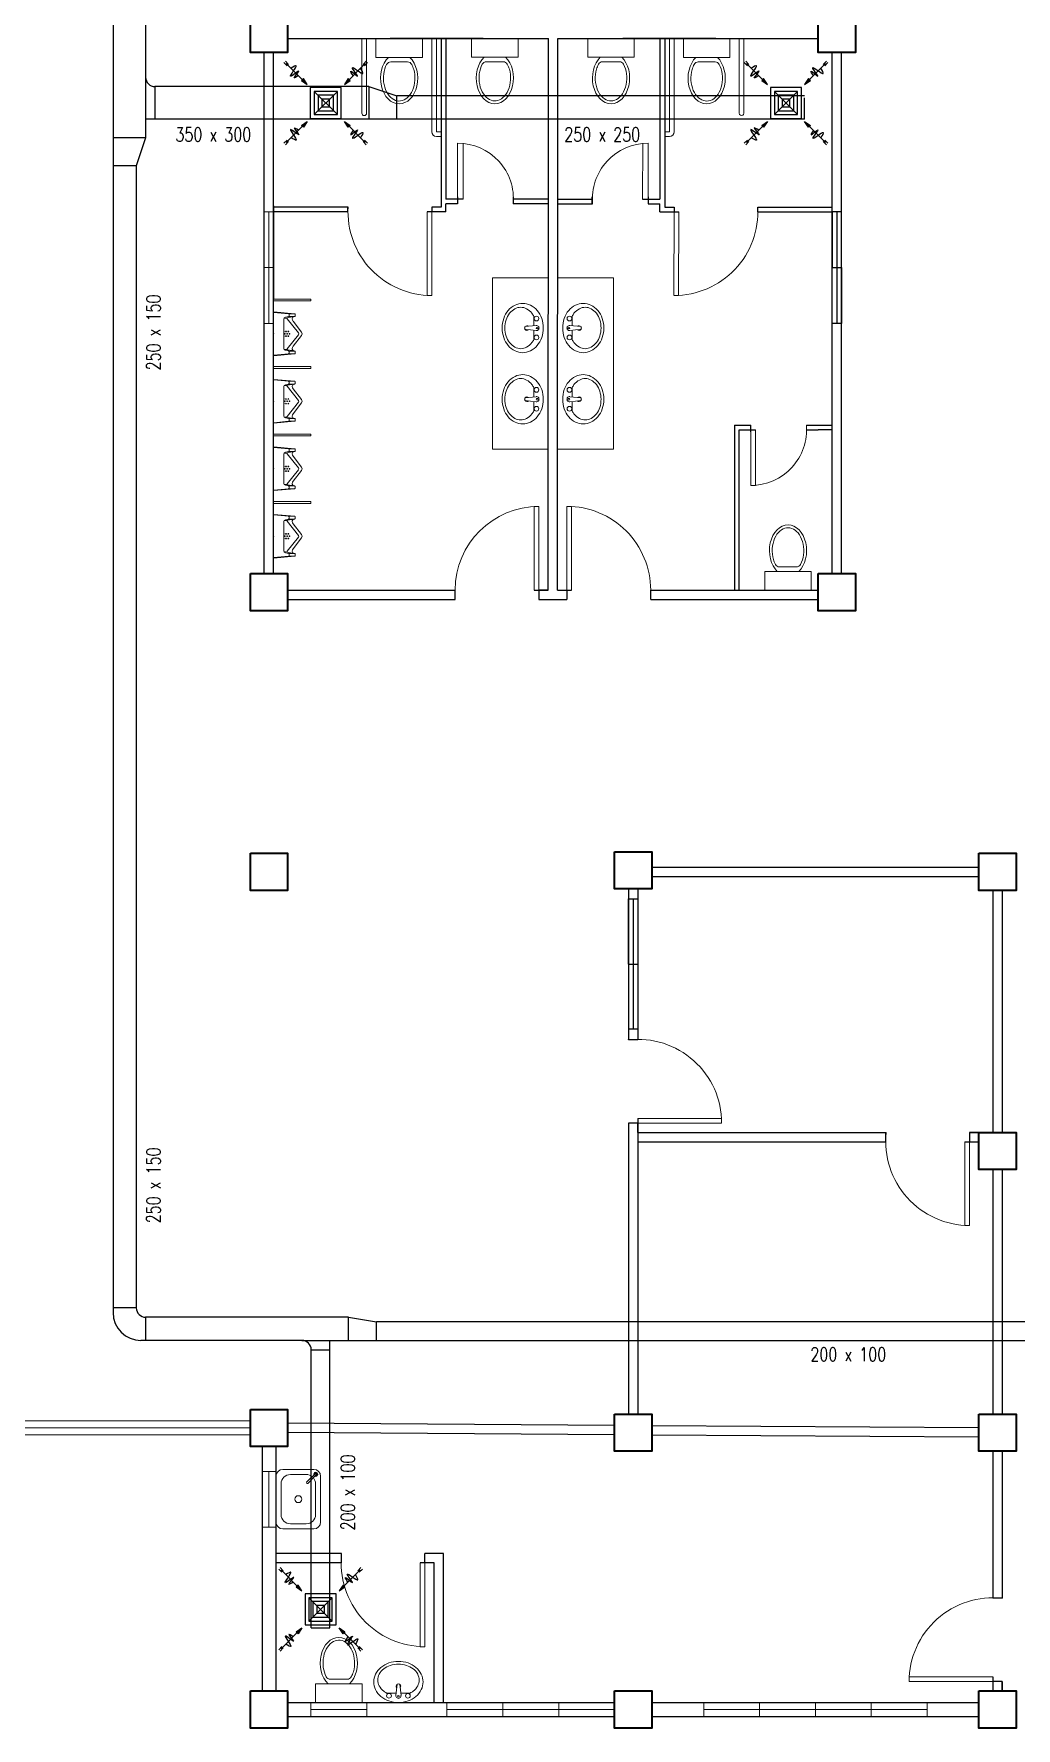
# Model space of a CAD drawing. Header units: millimetres. Extents: x 3 to 434, y 1 to 233.
# Drawn here: x 42.74 to 53.29, y 191.67 to 209.87 of the extents above; entities that cross this region are included whole.
import ezdxf

# ---------------------------------------------------------------- set-up
doc = ezdxf.new("R2010")
doc.units = ezdxf.units.MM
doc.header["$MEASUREMENT"] = 0
for name, color, linetype in [('AIR', 7, 'Continuous'), ('AIR-00', 8, 'Continuous'), ('AIR-03', 30, 'Continuous'), ('ducting label', 7, 'Continuous'), ('exhaust', 1, 'Continuous')]:
    doc.layers.add(name, color=color, linetype=linetype)
doc.styles.add('Arch-Dim', font='simplex.shx', dxfattribs={"width": 0.75})

# ---------------------------------------------------------------- blocks, each defined once
blk = doc.blocks.new('GRILL-C-IN')
at = {"layer": 'AIR-00', "ltscale": 3}
for p, q in [((-0.623, 0.601), (-0.674, 0.651)), ((-0.601, 0.623), (-0.651, 0.674)), ((-0.637, 0.637), (-0.3, 0.3)), ((0.637, 0.637), (0.3, 0.3)), ((0.601, 0.623), (0.651, 0.674)), ((0.623, 0.601), (0.674, 0.651)), ((-0.637, -0.637), (-0.3, -0.3)), ((0.637, -0.637), (0.3, -0.3)), ((-0.623, -0.601), (-0.674, -0.651)), ((-0.601, -0.623), (-0.651, -0.674)), ((0.601, -0.623), (0.651, -0.674)), ((0.623, -0.601), (0.674, -0.651))]:
    blk.add_line(p, q, dxfattribs=at)
at = {"layer": 'AIR-00', "color": 50}
for p, q in [((-0.188, 0.187), (0.187, -0.188)), ((0.187, 0.187), (-0.188, -0.188))]:
    blk.add_line(p, q, dxfattribs=at)
at = {"layer": 'AIR-00', "ltscale": 3}
for points in [[(-0.362, 0.393), (-0.393, 0.362), (-0.3, 0.3)], [(0.393, 0.362), (0.362, 0.393), (0.3, 0.3)], [(-0.362, -0.393), (-0.393, -0.362), (-0.3, -0.3)], [(0.393, -0.362), (0.362, -0.393), (0.3, -0.3)]]:
    blk.add_lwpolyline(points, close=True, dxfattribs=at)
at = {"layer": 'AIR-00', "color": 50}
for points in [[(-0.188, -0.188), (0.187, -0.188), (0.187, 0.187), (-0.188, 0.187)], [(-0.125, -0.125), (0.125, -0.125), (0.125, 0.125), (-0.125, 0.125)], [(-0.062, -0.062), (0.062, -0.062), (0.062, 0.062), (-0.062, 0.062)]]:
    blk.add_lwpolyline(points, close=True, dxfattribs=at)
at = {"layer": 'AIR-00', "ltscale": 3}
for points in [[(-0.441, 0.441), (-0.512, 0.404), (-0.432, 0.514), (-0.568, 0.43), (-0.477, 0.6), (-0.561, 0.561)], [(0.441, 0.441), (0.404, 0.512), (0.514, 0.432), (0.43, 0.568), (0.6, 0.477), (0.561, 0.561)], [(-0.441, -0.441), (-0.512, -0.404), (-0.432, -0.514), (-0.568, -0.43), (-0.477, -0.6), (-0.561, -0.561)], [(0.441, -0.441), (0.404, -0.512), (0.514, -0.432), (0.43, -0.568), (0.6, -0.477), (0.561, -0.561)]]:
    blk.add_spline(points, degree=3, dxfattribs=at)
for points in [[(-0.3, 0.3), (-0.362, 0.393), (-0.393, 0.362)], [(0.3, 0.3), (0.393, 0.362), (0.362, 0.393)], [(-0.3, -0.3), (-0.362, -0.393), (-0.393, -0.362)], [(0.3, -0.3), (0.393, -0.362), (0.362, -0.393)]]:
    blk.add_solid(points, dxfattribs=at)
at = {"layer": 'AIR-03', "color": 6}
blk.add_lwpolyline([(-0.25, -0.25), (0.25, -0.25), (0.25, 0.25), (-0.25, 0.25)], close=True, dxfattribs=at)

msp = doc.modelspace()

# ---------------------------------------------------------------- linework, layer by layer
at = {"color": 8, "lineweight": 25}
for p, q in [((45.47, 209.825), (48.271, 209.824)), ((47.118, 209.814), (47.118, 208.1)), ((47.118, 209.814), (47.118, 208.014)), ((47.171, 209.825), (47.171, 208.1)), ((48.27, 203.898), (48.271, 209.824)), ((48.37, 203.898), (48.371, 209.824)), ((48.371, 209.824), (51.17, 209.823)), ((50.07, 209.824), (49.07, 209.824)), ((49.469, 209.824), (49.468, 208.099)), ((49.521, 209.814), (49.521, 208.099)), ((49.521, 209.814), (49.521, 208.014)), ((45.22, 204.075), (45.22, 209.675)), ((45.32, 208.175), (45.32, 209.675)), ((51.32, 204.075), (51.32, 209.673)), ((51.42, 204.075), (51.42, 209.673)), ((45.32, 204.075), (45.32, 208.175)), ((47.118, 208.1), (47.118, 208.048)), ((47.296, 208.1), (47.171, 208.1)), ((47.296, 208.048), (47.171, 208.048)), ((47.171, 207.964), (47.171, 208.048)), ((47.356, 208.1), (47.196, 208.1)), ((47.296, 208.125), (47.296, 208.048)), ((48.271, 208.048), (47.893, 208.048)), ((47.896, 208.048), (47.896, 208.125)), ((48.271, 208.1), (47.896, 208.1)), ((48.368, 208.1), (48.743, 208.099)), ((48.368, 208.048), (48.746, 208.048)), ((48.743, 208.048), (48.743, 208.124)), ((49.283, 208.099), (49.443, 208.099)), ((49.343, 208.124), (49.343, 208.048)), ((49.343, 208.099), (49.468, 208.099)), ((49.343, 208.048), (49.468, 208.048)), ((49.468, 207.964), (49.468, 208.048)), ((49.521, 208.099), (49.521, 208.048)), ((46.12, 208.014), (45.32, 208.014)), ((46.118, 207.964), (45.32, 207.964)), ((46.118, 207.964), (46.118, 208.014)), ((47.171, 207.964), (46.968, 207.964)), ((47.118, 208.014), (47.018, 208.014)), ((47.118, 208.014), (47.018, 208.014)), ((47.018, 208.014), (47.018, 207.964)), ((49.468, 207.964), (49.671, 207.963)), ((49.521, 208.014), (49.621, 208.013)), ((49.521, 208.014), (49.621, 208.013)), ((49.621, 208.013), (49.621, 207.963)), ((50.519, 208.013), (51.319, 208.013)), ((50.521, 207.963), (50.521, 208.013)), ((50.521, 207.963), (51.319, 207.963)), ((50.27, 205.672), (50.345, 205.672)), ((50.27, 205.672), (50.27, 203.898)), ((50.32, 203.897), (50.32, 205.622)), ((50.32, 205.622), (50.495, 205.622)), ((50.345, 205.672), (50.445, 205.672)), ((50.445, 205.597), (50.445, 205.672)), ((51.043, 205.672), (51.17, 205.672)), ((51.045, 205.622), (51.17, 205.622)), ((51.17, 205.672), (51.32, 205.672)), ((51.32, 205.622), (51.17, 205.622)), ((45.47, 203.898), (47.27, 203.898)), ((47.27, 203.798), (47.27, 203.898)), ((48.27, 203.898), (48.17, 203.898)), ((48.17, 203.898), (48.17, 203.798)), ((48.37, 203.898), (48.47, 203.898)), ((48.47, 203.898), (48.47, 203.798)), ((49.37, 203.898), (51.17, 203.898)), ((49.37, 203.798), (49.37, 203.898)), ((45.47, 203.798), (47.27, 203.798)), ((48.17, 203.798), (48.47, 203.798)), ((49.37, 203.798), (51.17, 203.798)), ((49.382, 200.922), (52.895, 200.922)), ((49.382, 200.822), (52.895, 200.822)), ((49.132, 200.688), (49.132, 199.067)), ((49.232, 200.688), (49.232, 199.072)), ((49.232, 200.688), (49.232, 199.072)), ((53.045, 200.672), (53.045, 198.072)), ((53.145, 200.672), (53.145, 198.072)), ((49.132, 199.072), (49.232, 199.072)), ((49.232, 198.222), (49.232, 195.047)), ((49.132, 198.172), (49.132, 195.047)), ((49.232, 198.172), (49.132, 198.172)), ((49.232, 198.072), (51.9, 198.072)), ((51.895, 197.972), (51.895, 198.072)), ((52.795, 198.072), (53.045, 198.072)), ((52.895, 198.072), (52.795, 198.072)), ((52.795, 198.072), (52.795, 197.972)), ((49.232, 197.972), (51.895, 197.972)), ((52.745, 197.972), (52.895, 197.972)), ((53.045, 197.672), (53.045, 195.047)), ((53.145, 197.672), (53.145, 195.047)), ((48.982, 194.924), (45.47, 194.947)), ((48.982, 194.824), (45.47, 194.847)), ((52.895, 194.897), (49.382, 194.921)), ((52.895, 194.797), (49.382, 194.821)), ((45.195, 194.697), (45.195, 192.072)), ((45.345, 194.697), (45.345, 192.072)), ((53.045, 194.647), (53.045, 193.072)), ((53.145, 194.647), (53.145, 193.067)), ((46.05, 193.547), (45.345, 193.547)), ((46.045, 193.547), (46.045, 193.447)), ((47.145, 193.547), (46.945, 193.547)), ((46.945, 193.447), (46.945, 193.547)), ((47.145, 191.947), (47.145, 193.547)), ((46.045, 193.447), (45.345, 193.447)), ((47.045, 193.447), (46.895, 193.447)), ((47.045, 193.447), (46.945, 193.447)), ((47.045, 191.947), (47.045, 193.447)), ((53.045, 193.072), (53.145, 193.072)), ((53.045, 192.222), (53.045, 192.072)), ((53.145, 192.172), (53.045, 192.172)), ((53.145, 192.172), (53.145, 192.072)), ((53.145, 192.072), (53.145, 192.172)), ((45.47, 191.947), (48.982, 191.947)), ((45.47, 191.947), (47.045, 191.947)), ((49.382, 191.947), (52.895, 191.947)), ((45.47, 191.797), (48.982, 191.797)), ((49.382, 191.797), (52.895, 191.797))]:
    msp.add_line(p, q, dxfattribs=at)
at = {"color": 8, "lineweight": 9}
for p, q in [((46.268, 209.822), (46.268, 209.122)), ((46.318, 209.022), (46.318, 209.822)), ((46.418, 209.822), (46.918, 209.822)), ((46.418, 209.622), (46.418, 209.822)), ((46.918, 209.822), (46.918, 209.622)), ((47.018, 208.822), (47.018, 209.822)), ((47.068, 209.822), (47.068, 209.122)), ((47.446, 209.824), (47.946, 209.824)), ((47.446, 209.624), (47.446, 209.824)), ((47.946, 209.824), (47.946, 209.624)), ((49.194, 209.824), (48.694, 209.824)), ((48.694, 209.824), (48.694, 209.624)), ((49.194, 209.624), (49.194, 209.824)), ((49.571, 209.822), (49.571, 209.122)), ((49.621, 208.822), (49.621, 209.822)), ((50.221, 209.822), (49.721, 209.822)), ((49.721, 209.822), (49.721, 209.622)), ((50.221, 209.622), (50.221, 209.822)), ((50.321, 209.022), (50.321, 209.822)), ((50.371, 209.822), (50.371, 209.122)), ((46.918, 209.622), (46.418, 209.622)), ((46.759, 209.572), (46.578, 209.572)), ((47.946, 209.624), (47.446, 209.624)), ((47.786, 209.574), (47.605, 209.574)), ((48.694, 209.624), (49.194, 209.624)), ((48.853, 209.574), (49.034, 209.574)), ((49.721, 209.622), (50.221, 209.622)), ((49.881, 209.572), (50.062, 209.572)), ((46.268, 209.122), (46.268, 209.022)), ((47.068, 209.122), (47.068, 208.822)), ((49.571, 209.122), (49.571, 208.822)), ((50.371, 209.122), (50.371, 209.022)), ((47.068, 208.822), (47.118, 208.822)), ((47.118, 208.772), (47.068, 208.772)), ((49.571, 208.822), (49.521, 208.822)), ((49.521, 208.772), (49.571, 208.772)), ((45.32, 207.964), (45.22, 207.964)), ((45.22, 207.964), (45.22, 207.364)), ((45.27, 207.964), (45.27, 206.764)), ((45.22, 207.364), (45.32, 207.364)), ((45.32, 207.364), (45.32, 206.764)), ((45.32, 206.879), (45.32, 206.884)), ((45.32, 206.425), (45.32, 206.879)), ((45.32, 206.738), (45.32, 206.808)), ((45.323, 206.887), (45.545, 206.867)), ((45.323, 206.882), (45.48, 206.867)), ((45.43, 206.494), (45.43, 206.81)), ((45.448, 206.821), (45.432, 206.818)), ((45.446, 206.83), (45.481, 206.836)), ((45.448, 206.821), (45.537, 206.836)), ((45.587, 206.661), (45.467, 206.814)), ((45.482, 206.867), (45.545, 206.867)), ((45.545, 206.837), (45.483, 206.837)), ((45.485, 206.862), (45.485, 206.841)), ((45.52, 206.816), (45.52, 206.811)), ((45.529, 206.786), (45.619, 206.67)), ((45.537, 206.836), (45.545, 206.837)), ((45.55, 206.862), (45.55, 206.842)), ((45.32, 206.764), (45.22, 206.764)), ((45.587, 206.642), (45.467, 206.49)), ((45.529, 206.518), (45.619, 206.634)), ((48.018, 206.729), (48.14, 206.742)), ((48.018, 206.7), (48.14, 206.687)), ((48.622, 206.729), (48.501, 206.742)), ((48.622, 206.7), (48.501, 206.687)), ((45.32, 206.425), (45.32, 206.42)), ((45.323, 206.422), (45.48, 206.437)), ((45.323, 206.417), (45.545, 206.437)), ((45.448, 206.483), (45.432, 206.485)), ((45.446, 206.474), (45.481, 206.468)), ((45.448, 206.483), (45.537, 206.468)), ((45.482, 206.437), (45.545, 206.437)), ((45.545, 206.467), (45.483, 206.467)), ((45.485, 206.442), (45.485, 206.463)), ((45.52, 206.488), (45.52, 206.493)), ((45.537, 206.468), (45.545, 206.467)), ((45.55, 206.442), (45.55, 206.462)), ((45.32, 206.154), (45.32, 206.159)), ((45.32, 206.154), (45.32, 205.7)), ((45.323, 206.162), (45.545, 206.142)), ((45.323, 206.157), (45.48, 206.142)), ((45.43, 206.085), (45.43, 205.769)), ((45.448, 206.096), (45.432, 206.093)), ((45.446, 206.105), (45.481, 206.111)), ((45.448, 206.096), (45.537, 206.111)), ((45.587, 205.936), (45.467, 206.089)), ((45.482, 206.142), (45.545, 206.142)), ((45.545, 206.112), (45.483, 206.112)), ((45.485, 206.137), (45.485, 206.116)), ((45.52, 206.091), (45.52, 206.086)), ((45.529, 206.061), (45.619, 205.945)), ((45.537, 206.111), (45.545, 206.112)), ((45.55, 206.137), (45.55, 206.117)), ((45.587, 205.917), (45.467, 205.765)), ((45.529, 205.793), (45.619, 205.909)), ((48.018, 205.963), (48.14, 205.976)), ((48.018, 205.934), (48.14, 205.921)), ((48.622, 205.963), (48.501, 205.976)), ((48.622, 205.934), (48.501, 205.921)), ((45.32, 205.841), (45.32, 205.771)), ((45.32, 205.7), (45.32, 205.695)), ((45.323, 205.697), (45.48, 205.712)), ((45.323, 205.692), (45.545, 205.712)), ((45.448, 205.758), (45.432, 205.76)), ((45.446, 205.749), (45.481, 205.743)), ((45.448, 205.758), (45.537, 205.743)), ((45.482, 205.712), (45.545, 205.712)), ((45.545, 205.742), (45.483, 205.742)), ((45.485, 205.717), (45.485, 205.738)), ((45.52, 205.763), (45.52, 205.768)), ((45.537, 205.743), (45.545, 205.742)), ((45.55, 205.717), (45.55, 205.737)), ((45.32, 205.429), (45.32, 205.434)), ((45.32, 205.429), (45.32, 204.975)), ((45.323, 205.437), (45.545, 205.417)), ((45.323, 205.432), (45.48, 205.417)), ((45.43, 205.36), (45.43, 205.044)), ((45.448, 205.371), (45.432, 205.368)), ((45.446, 205.38), (45.481, 205.386)), ((45.448, 205.371), (45.537, 205.386)), ((45.587, 205.211), (45.467, 205.364)), ((45.482, 205.417), (45.545, 205.417)), ((45.545, 205.387), (45.483, 205.387)), ((45.485, 205.412), (45.485, 205.391)), ((45.52, 205.366), (45.52, 205.361)), ((45.529, 205.336), (45.619, 205.22)), ((45.537, 205.386), (45.545, 205.387)), ((45.55, 205.412), (45.55, 205.392)), ((45.587, 205.192), (45.467, 205.04)), ((45.529, 205.068), (45.619, 205.184)), ((45.32, 205.116), (45.32, 205.046)), ((45.32, 204.975), (45.32, 204.97)), ((45.323, 204.972), (45.48, 204.987)), ((45.323, 204.967), (45.545, 204.987)), ((45.448, 205.033), (45.432, 205.035)), ((45.446, 205.024), (45.481, 205.018)), ((45.448, 205.033), (45.537, 205.018)), ((45.482, 204.987), (45.545, 204.987)), ((45.545, 205.017), (45.483, 205.017)), ((45.485, 204.992), (45.485, 205.013)), ((45.52, 205.038), (45.52, 205.043)), ((45.537, 205.018), (45.545, 205.017)), ((45.55, 204.992), (45.55, 205.012)), ((45.32, 204.704), (45.32, 204.709)), ((45.32, 204.704), (45.32, 204.25)), ((45.323, 204.712), (45.545, 204.692)), ((45.323, 204.707), (45.48, 204.692)), ((45.43, 204.635), (45.43, 204.319)), ((45.448, 204.646), (45.432, 204.643)), ((45.446, 204.655), (45.481, 204.661)), ((45.448, 204.646), (45.537, 204.661)), ((45.587, 204.486), (45.467, 204.639)), ((45.482, 204.692), (45.545, 204.692)), ((45.545, 204.662), (45.483, 204.662)), ((45.485, 204.687), (45.485, 204.666)), ((45.52, 204.641), (45.52, 204.636)), ((45.529, 204.611), (45.619, 204.495)), ((45.537, 204.661), (45.545, 204.662)), ((45.55, 204.687), (45.55, 204.667)), ((45.587, 204.467), (45.467, 204.315)), ((45.529, 204.343), (45.619, 204.459)), ((45.32, 204.391), (45.32, 204.321)), ((45.32, 204.25), (45.32, 204.245)), ((45.323, 204.247), (45.48, 204.262)), ((45.323, 204.242), (45.545, 204.262)), ((45.448, 204.308), (45.432, 204.31)), ((45.446, 204.299), (45.481, 204.293)), ((45.448, 204.308), (45.537, 204.293)), ((45.482, 204.262), (45.545, 204.262)), ((45.545, 204.292), (45.483, 204.292)), ((45.485, 204.267), (45.485, 204.288)), ((45.52, 204.313), (45.52, 204.318)), ((45.537, 204.293), (45.545, 204.292)), ((45.55, 204.267), (45.55, 204.287)), ((50.595, 203.898), (50.595, 204.098)), ((50.595, 204.098), (51.095, 204.098)), ((50.754, 204.148), (50.935, 204.148)), ((51.095, 204.098), (51.095, 203.898)), ((51.095, 203.898), (50.595, 203.898)), ((41.72, 194.972), (45.07, 194.972)), ((41.72, 194.897), (45.07, 194.897)), ((41.72, 194.822), (45.07, 194.822)), ((45.345, 194.43), (45.195, 194.43)), ((45.27, 194.43), (45.27, 193.83)), ((45.195, 194.377), (45.195, 193.777)), ((45.195, 193.83), (45.345, 193.83)), ((45.77, 192.147), (45.77, 191.947)), ((46.27, 192.147), (45.77, 192.147)), ((46.11, 192.197), (45.929, 192.197)), ((46.27, 191.947), (46.27, 192.147)), ((46.646, 192.145), (46.632, 192.023)), ((46.675, 192.145), (46.688, 192.023)), ((45.72, 191.947), (45.72, 191.797)), ((45.72, 191.872), (46.32, 191.872)), ((45.77, 191.947), (46.27, 191.947)), ((46.32, 191.797), (46.32, 191.947)), ((48.982, 191.947), (47.182, 191.947)), ((47.182, 191.872), (48.982, 191.872)), ((47.782, 191.797), (47.782, 191.947)), ((47.782, 191.947), (48.382, 191.947)), ((48.382, 191.947), (48.382, 191.797)), ((49.939, 191.947), (51.139, 191.947)), ((52.339, 191.872), (49.939, 191.872)), ((50.539, 191.947), (50.539, 191.797)), ((51.139, 191.797), (51.139, 191.947)), ((51.139, 191.947), (52.339, 191.947)), ((51.739, 191.947), (51.739, 191.797)), ((45.72, 191.797), (46.32, 191.797)), ((47.182, 191.797), (47.782, 191.797)), ((51.139, 191.797), (49.939, 191.797)), ((51.139, 191.797), (52.339, 191.797))]:
    msp.add_line(p, q, dxfattribs=at)
at = {"color": 8, "lineweight": -2}
for p, q in [((47.57, 209.824), (46.57, 209.824)), ((45.32, 208.025), (45.32, 207.025)), ((51.42, 207.964), (51.32, 207.964)), ((51.32, 207.964), (51.32, 207.364)), ((51.37, 207.964), (51.37, 206.764)), ((51.32, 207.364), (51.42, 207.364)), ((51.42, 207.364), (51.42, 206.764)), ((51.42, 206.764), (51.32, 206.764)), ((48.12, 203.898), (48.27, 203.898)), ((48.37, 203.898), (48.52, 203.898)), ((49.132, 199.88), (49.132, 200.58)), ((49.132, 200.58), (49.232, 200.58)), ((49.182, 200.58), (49.182, 199.18)), ((49.232, 200.58), (49.232, 199.18)), ((49.132, 199.88), (49.232, 199.88)), ((49.232, 199.18), (49.132, 199.18)), ((49.132, 199.067), (49.132, 199.072)), ((49.232, 198.072), (49.232, 198.172)), ((46.05, 193.547), (46.045, 193.547))]:
    msp.add_line(p, q, dxfattribs=at)
at = {"color": 8, "lineweight": 13}
for p, q in [((47.296, 208.1), (47.296, 208.7)), ((47.356, 208.7), (47.356, 208.1)), ((49.284, 208.699), (49.283, 208.099)), ((49.343, 208.099), (49.344, 208.699)), ((46.968, 207.064), (46.968, 207.964)), ((47.018, 207.964), (47.018, 207.064)), ((47.018, 207.064), (46.968, 207.064)), ((50.445, 205.622), (50.445, 205.022)), ((50.495, 205.022), (50.495, 205.622)), ((50.445, 205.022), (50.495, 205.022)), ((48.17, 204.798), (48.12, 204.798)), ((48.12, 204.798), (48.12, 203.898)), ((48.17, 203.898), (48.17, 204.798)), ((48.52, 204.798), (48.47, 204.798)), ((48.47, 204.798), (48.47, 203.898)), ((48.52, 203.898), (48.52, 204.798)), ((49.232, 198.222), (49.232, 198.172)), ((50.132, 198.222), (49.232, 198.222)), ((50.132, 198.172), (50.132, 198.222)), ((49.232, 198.172), (50.132, 198.172)), ((52.795, 197.972), (52.745, 197.972)), ((52.745, 197.072), (52.745, 197.972)), ((52.795, 197.972), (52.795, 197.072)), ((52.795, 197.072), (52.745, 197.072)), ((46.895, 192.547), (46.895, 193.447)), ((46.945, 193.447), (46.945, 192.547)), ((46.945, 192.547), (46.895, 192.547)), ((52.145, 192.172), (52.145, 192.222)), ((52.145, 192.222), (53.045, 192.222)), ((53.045, 192.172), (53.045, 192.222)), ((53.045, 192.172), (52.145, 192.172))]:
    msp.add_line(p, q, dxfattribs=at)
at = {"color": 8, "lineweight": 20}
for p, q in [((49.621, 207.963), (49.62, 207.063)), ((49.67, 207.063), (49.671, 207.963))]:
    msp.add_line(p, q, dxfattribs=at)
at = {"color": 8, "lineweight": 9, "ltscale": 0.4}
for p, q in [((45.75, 194.452), (45.42, 194.452)), ((45.67, 194.397), (45.5, 194.397)), ((45.766, 194.405), (45.674, 194.314)), ((45.345, 194.377), (45.345, 193.887)), ((45.4, 194.297), (45.4, 193.967)), ((45.778, 194.393), (45.687, 194.302)), ((45.77, 193.967), (45.77, 194.297)), ((45.825, 193.887), (45.825, 194.377)), ((45.5, 193.867), (45.67, 193.867)), ((45.42, 193.812), (45.75, 193.812))]:
    msp.add_line(p, q, dxfattribs=at)
at = {"color": 8, "lineweight": 35}
for points in [[(45.07, 210.075), (45.47, 210.075), (45.47, 209.675), (45.07, 209.675)], [(51.17, 210.075), (51.57, 210.075), (51.57, 209.675), (51.17, 209.675)], [(45.07, 204.075), (45.47, 204.075), (45.47, 203.675), (45.07, 203.675)], [(51.17, 204.075), (51.57, 204.075), (51.57, 203.675), (51.17, 203.675)], [(45.07, 201.072), (45.47, 201.072), (45.47, 200.672), (45.07, 200.672)], [(48.982, 201.088), (49.382, 201.088), (49.382, 200.688), (48.982, 200.688)], [(52.895, 201.072), (53.295, 201.072), (53.295, 200.672), (52.895, 200.672)], [(52.895, 198.072), (53.295, 198.072), (53.295, 197.672), (52.895, 197.672)], [(45.07, 195.097), (45.47, 195.097), (45.47, 194.697), (45.07, 194.697)], [(48.982, 195.047), (49.382, 195.047), (49.382, 194.647), (48.982, 194.647)], [(52.895, 195.047), (53.295, 195.047), (53.295, 194.647), (52.895, 194.647)], [(45.07, 192.072), (45.47, 192.072), (45.47, 191.672), (45.07, 191.672)], [(48.982, 192.072), (49.382, 192.072), (49.382, 191.672), (48.982, 191.672)], [(52.895, 192.072), (53.295, 192.072), (53.295, 191.672), (52.895, 191.672)]]:
    msp.add_lwpolyline(points, close=True, dxfattribs=at)
at = {"color": 8, "lineweight": 9}
for points in [[(45.32, 206.764), (45.22, 206.764), (45.22, 207.964), (45.32, 207.964)], [(51.319, 207.963), (51.42, 207.963), (51.42, 206.764), (51.319, 206.764)], [(45.72, 207.025), (45.72, 207.005), (45.32, 207.005), (45.32, 207.025)], [(45.72, 206.299), (45.72, 206.279), (45.32, 206.279), (45.32, 206.299)], [(45.72, 205.574), (45.72, 205.554), (45.32, 205.554), (45.32, 205.574)], [(45.72, 204.849), (45.72, 204.829), (45.32, 204.829), (45.32, 204.849)], [(49.132, 200.58), (49.232, 200.58), (49.232, 199.18), (49.132, 199.18)], [(45.195, 194.43), (45.345, 194.43), (45.345, 193.83), (45.195, 193.83)], [(45.72, 191.947), (46.32, 191.947), (46.32, 191.797), (45.72, 191.797)], [(45.72, 191.947), (46.32, 191.947), (46.32, 191.797), (45.72, 191.797)], [(47.182, 191.947), (48.982, 191.947), (48.982, 191.797), (47.182, 191.797)], [(47.182, 191.947), (48.982, 191.947), (48.982, 191.797), (47.182, 191.797)], [(49.939, 191.947), (52.339, 191.947), (52.339, 191.797), (49.939, 191.797)], [(49.939, 191.947), (52.339, 191.947), (52.339, 191.797), (49.939, 191.797)]]:
    msp.add_lwpolyline(points, close=True, dxfattribs=at)
at = {"color": 8, "lineweight": 9, "ltscale": 0.4}
for points in [[(48.27, 207.252), (48.27, 205.412), (47.67, 205.412), (47.67, 207.252)], [(48.37, 207.252), (48.37, 205.412), (48.97, 205.412), (48.97, 207.252)]]:
    msp.add_lwpolyline(points, close=True, dxfattribs=at)
at = {"color": 8, "lineweight": 9}
for points in [[(47.995, 206.979, 0.11576), (47.913, 206.96, 0.104047), (47.839, 206.902, 0.090875), (47.792, 206.818, 0.083344), (47.774, 206.714, 0.083344), (47.792, 206.611, 0.090875), (47.839, 206.527, 0.104047), (47.913, 206.469, 0.11576), (47.995, 206.449, 0.11576), (48.078, 206.469, 0.104047), (48.151, 206.527, 0.090875), (48.199, 206.611, 0.083344), (48.216, 206.714, 0.083344), (48.199, 206.818, 0.090875), (48.151, 206.902, 0.104047), (48.078, 206.96, 0.11576)], [(48.646, 206.979, -0.11576), (48.728, 206.96, -0.104047), (48.802, 206.902, -0.090875), (48.849, 206.818, -0.083344), (48.867, 206.714, -0.083344), (48.849, 206.611, -0.090875), (48.802, 206.527, -0.104047), (48.728, 206.469, -0.11576), (48.646, 206.449, -0.11576), (48.563, 206.469, -0.104047), (48.489, 206.527, -0.090875), (48.442, 206.611, -0.083344), (48.425, 206.714, -0.083344), (48.442, 206.818, -0.090875), (48.489, 206.902, -0.104047), (48.563, 206.96, -0.11576)], [(47.995, 205.684, -0.11576), (47.913, 205.703, -0.104047), (47.839, 205.761, -0.090875), (47.792, 205.845, -0.083344), (47.774, 205.949, -0.083344), (47.792, 206.052, -0.090875), (47.839, 206.136, -0.104047), (47.913, 206.194, -0.11576), (47.995, 206.214, -0.11576), (48.078, 206.194, -0.104047), (48.151, 206.136, -0.090875), (48.199, 206.052, -0.083344), (48.216, 205.949, -0.083344), (48.199, 205.845, -0.090875), (48.151, 205.761, -0.104047), (48.078, 205.703, -0.11576)], [(48.646, 205.684, 0.11576), (48.728, 205.703, 0.104047), (48.802, 205.761, 0.090875), (48.849, 205.845, 0.083344), (48.867, 205.949, 0.083344), (48.849, 206.052, 0.090875), (48.802, 206.136, 0.104047), (48.728, 206.194, 0.11576), (48.646, 206.214, 0.11576), (48.563, 206.194, 0.104047), (48.489, 206.136, 0.090875), (48.442, 206.052, 0.083344), (48.425, 205.949, 0.083344), (48.442, 205.845, 0.090875), (48.489, 205.761, 0.104047), (48.563, 205.703, 0.11576)], [(46.925, 192.168, 0.11576), (46.906, 192.251, 0.104047), (46.848, 192.325, 0.090875), (46.764, 192.372, 0.083344), (46.66, 192.389, 0.083344), (46.557, 192.372, 0.090875), (46.473, 192.325, 0.104047), (46.415, 192.251, 0.11576), (46.395, 192.168, 0.11576), (46.415, 192.086, 0.104047), (46.473, 192.012, 0.090875), (46.557, 191.965, 0.083344), (46.66, 191.947, 0.083344), (46.764, 191.965, 0.090875), (46.848, 192.012, 0.104047), (46.906, 192.086, 0.11576)]]:
    msp.add_lwpolyline(points, format="xyb", close=True, dxfattribs=at)
for points in [[(47.974, 206.937, 0.124838), (47.912, 206.921, 0.105788), (47.854, 206.872, 0.086697), (47.818, 206.802, 0.076776), (47.804, 206.714, 0.076776), (47.818, 206.627, 0.086697), (47.854, 206.557, 0.105788), (47.912, 206.508, 0.124838), (47.974, 206.492, 0.124838), (48.037, 206.508, 0.105788), (48.094, 206.557, 0.040067), (48.114, 206.588), (48.114, 206.69, 0.040067)], [(48.114, 206.739), (48.114, 206.841, 0.040067), (48.094, 206.872, 0.105788), (48.037, 206.921, 0.124838), (47.974, 206.937, 0.124838)], [(48.667, 206.937, -0.124838), (48.729, 206.921, -0.105788), (48.787, 206.872, -0.086697), (48.823, 206.802, -0.076776), (48.837, 206.714, -0.076776), (48.823, 206.627, -0.086697), (48.787, 206.557, -0.105788), (48.729, 206.508, -0.124838), (48.667, 206.492, -0.124838), (48.604, 206.508, -0.105788), (48.546, 206.557, -0.040067), (48.527, 206.588), (48.527, 206.69, -0.040067)], [(48.527, 206.739), (48.527, 206.841, -0.040067), (48.546, 206.872, -0.105788), (48.604, 206.921, -0.124838), (48.667, 206.937, -0.124838)], [(47.974, 205.726, -0.124838), (47.912, 205.742, -0.105788), (47.854, 205.791, -0.086697), (47.818, 205.861, -0.076776), (47.804, 205.949, -0.076776), (47.818, 206.036, -0.086697), (47.854, 206.106, -0.105788), (47.912, 206.155, -0.124838), (47.974, 206.171, -0.124838), (48.037, 206.155, -0.105788), (48.094, 206.106, -0.040067), (48.114, 206.075), (48.114, 205.973, -0.040067)], [(48.667, 205.726, 0.124838), (48.729, 205.742, 0.105788), (48.787, 205.791, 0.086697), (48.823, 205.861, 0.076776), (48.837, 205.949, 0.076776), (48.823, 206.036, 0.086697), (48.787, 206.106, 0.105788), (48.729, 206.155, 0.124838), (48.667, 206.171, 0.124838), (48.604, 206.155, 0.105788), (48.546, 206.106, 0.040067), (48.527, 206.075), (48.527, 205.973, 0.040067)], [(48.114, 205.924), (48.114, 205.822, -0.040067), (48.094, 205.791, -0.105788), (48.037, 205.742, -0.124838), (47.974, 205.726, -0.124838)], [(48.527, 205.924), (48.527, 205.822, 0.040067), (48.546, 205.791, 0.105788), (48.604, 205.742, 0.124838), (48.667, 205.726, 0.124838)], [(46.883, 192.189, 0.124838), (46.867, 192.252, 0.105788), (46.818, 192.31, 0.086697), (46.748, 192.346, 0.076776), (46.66, 192.359, 0.076776), (46.573, 192.346, 0.086697), (46.503, 192.31, 0.105788), (46.454, 192.252, 0.124838), (46.438, 192.189, 0.124838), (46.454, 192.127, 0.105788), (46.503, 192.069, 0.040067), (46.534, 192.049), (46.636, 192.049, 0.040067)], [(46.685, 192.049), (46.787, 192.049, 0.040067), (46.818, 192.069, 0.105788), (46.867, 192.127, 0.124838), (46.883, 192.189, 0.124838)]]:
    msp.add_lwpolyline(points, format="xyb", dxfattribs=at)
for centre, radius in [((48.143, 206.816), 0.0255), ((48.498, 206.816), 0.0255), ((45.44, 206.652), 0.004), ((45.453, 206.677), 0.004), ((45.453, 206.627), 0.004), ((45.465, 206.652), 0.004), ((45.478, 206.677), 0.004), ((45.478, 206.627), 0.004), ((45.49, 206.652), 0.004), ((48.143, 206.613), 0.0255), ((48.15, 206.714), 0.0095), ((48.498, 206.613), 0.0255), ((48.491, 206.714), 0.0095), ((48.143, 206.05), 0.0255), ((48.498, 206.05), 0.0255), ((45.44, 205.927), 0.004), ((45.453, 205.952), 0.004), ((45.453, 205.902), 0.004), ((45.465, 205.927), 0.004), ((45.478, 205.952), 0.004), ((45.478, 205.902), 0.004), ((45.49, 205.927), 0.004), ((48.143, 205.847), 0.0255), ((48.15, 205.949), 0.0095), ((48.498, 205.847), 0.0255), ((48.491, 205.949), 0.0095), ((45.44, 205.202), 0.004), ((45.453, 205.227), 0.004), ((45.453, 205.177), 0.004), ((45.465, 205.202), 0.004), ((45.478, 205.227), 0.004), ((45.478, 205.177), 0.004), ((45.49, 205.202), 0.004), ((45.44, 204.477), 0.004), ((45.453, 204.502), 0.004), ((45.453, 204.452), 0.004), ((45.465, 204.477), 0.004), ((45.478, 204.502), 0.004), ((45.478, 204.452), 0.004), ((45.49, 204.477), 0.004), ((46.559, 192.02), 0.0255), ((46.762, 192.02), 0.0255), ((46.66, 192.014), 0.0095)]:
    msp.add_circle(centre, radius, dxfattribs=at)
at = {"color": 8, "lineweight": 9, "ltscale": 0.4}
msp.add_circle((45.585, 194.132), 0.0375, dxfattribs=at)
at = {"color": 8, "lineweight": 9}
for centre, radius, start, end in [((46.578, 209.522), 0.05, 90, 151.9916), ((46.759, 209.522), 0.05, 28.1501, 90), ((47.605, 209.524), 0.05, 90.0002, 151.9918), ((47.786, 209.524), 0.05, 28.1502, 90.0002), ((48.853, 209.524), 0.05, 89.9792, 151.8291), ((49.034, 209.524), 0.05, 27.9875, 89.9792), ((49.881, 209.522), 0.05, 89.9793, 151.8293), ((50.062, 209.522), 0.05, 27.9877, 89.9793), ((46.293, 209.022), 0.025, 180, 0), ((50.346, 209.022), 0.025, 179.9793, 359.9793), ((47.068, 208.822), 0.05, 180, 270), ((49.571, 208.822), 0.05, 269.9793, 359.9793), ((45.323, 206.884), 0.003, 86.1861, 180.0002), ((45.323, 206.879), 0.003, 86.532, 180.0002), ((45.45, 206.81), 0.02, 100.305, 180.0002), ((45.452, 206.801), 0.02, 39.3164, 99.2903), ((45.48, 206.862), 0.005, 0.0002, 86.532), ((45.48, 206.841), 0.005, 280.305, 0.0002), ((45.54, 206.816), 0.02, 99.2903, 180.0002), ((45.56, 206.811), 0.04, 180.0002, 219.3164), ((45.545, 206.862), 0.005, 0.0002, 90.0002), ((45.545, 206.842), 0.005, 270.0002, 0.0002), ((45.428, 206.677), 0.004, 305.6756, 54.3248), ((45.428, 206.627), 0.004, 305.6756, 54.3248), ((45.575, 206.652), 0.015, 320.6839, 39.3164), ((45.595, 206.652), 0.03, 322.8155, 37.1849), ((48.041, 206.714), 0.025, 161.3795, 198.6209), ((48.112, 206.714), 0.0948, 171.2028, 188.7976), ((48.041, 206.714), 0.025, 48.798, 143.6934), ((48.041, 206.714), 0.025, 216.307, 311.2024), ((48.143, 206.714), 0.028, 263.7547, 96.2457), ((48.498, 206.714), 0.028, 83.7547, 276.2457), ((48.6, 206.714), 0.025, 36.307, 131.2024), ((48.6, 206.714), 0.025, 228.798, 323.6934), ((48.529, 206.714), 0.0948, 351.2028, 8.7976), ((48.6, 206.714), 0.025, 341.3795, 18.6209), ((45.323, 206.425), 0.003, 180.0002, 273.4684), ((45.323, 206.42), 0.003, 180.0002, 273.8143), ((45.45, 206.494), 0.02, 180.0002, 259.6953), ((45.452, 206.502), 0.02, 260.71, 320.6839), ((45.48, 206.442), 0.005, 273.4684, 0.0002), ((45.48, 206.463), 0.005, 0.0002, 79.6953), ((45.56, 206.493), 0.04, 140.6839, 180.0002), ((45.54, 206.488), 0.02, 180.0002, 260.71), ((45.545, 206.462), 0.005, 0.0002, 90.0002), ((45.545, 206.442), 0.005, 270.0002, 0.0002), ((45.323, 206.159), 0.003, 86.1861, 180.0002), ((45.323, 206.154), 0.003, 86.532, 180.0002), ((45.45, 206.085), 0.02, 100.305, 180.0002), ((45.452, 206.076), 0.02, 39.3164, 99.2903), ((45.48, 206.137), 0.005, 0.0002, 86.532), ((45.48, 206.116), 0.005, 280.305, 0.0002), ((45.54, 206.091), 0.02, 99.2903, 180.0002), ((45.56, 206.086), 0.04, 180.0002, 219.3164), ((45.545, 206.137), 0.005, 0.0002, 90.0002), ((45.545, 206.117), 0.005, 270.0002, 0.0002), ((45.428, 205.952), 0.004, 305.6756, 54.3248), ((45.428, 205.902), 0.004, 305.6756, 54.3248), ((45.575, 205.927), 0.015, 320.6839, 39.3164), ((45.595, 205.927), 0.03, 322.8155, 37.1849), ((48.041, 205.949), 0.025, 161.3795, 198.6209), ((48.112, 205.949), 0.0948, 171.2028, 188.7976), ((48.041, 205.949), 0.025, 48.798, 143.6934), ((48.041, 205.949), 0.025, 216.307, 311.2024), ((48.143, 205.949), 0.028, 263.7547, 96.2457), ((48.498, 205.949), 0.028, 83.7547, 276.2457), ((48.6, 205.949), 0.025, 36.307, 131.2024), ((48.6, 205.949), 0.025, 228.798, 323.6934), ((48.529, 205.949), 0.0948, 351.2028, 8.7976), ((48.6, 205.949), 0.025, 341.3795, 18.6209), ((45.323, 205.7), 0.003, 180.0002, 273.4684), ((45.323, 205.695), 0.003, 180.0002, 273.8143), ((45.45, 205.769), 0.02, 180.0002, 259.6953), ((45.452, 205.777), 0.02, 260.71, 320.6839), ((45.48, 205.717), 0.005, 273.4684, 0.0002), ((45.48, 205.738), 0.005, 0.0002, 79.6953), ((45.56, 205.768), 0.04, 140.6839, 180.0002), ((45.54, 205.763), 0.02, 180.0002, 260.71), ((45.545, 205.737), 0.005, 0.0002, 90.0002), ((45.545, 205.717), 0.005, 270.0002, 0.0002), ((45.323, 205.434), 0.003, 86.1861, 180.0002), ((45.323, 205.429), 0.003, 86.532, 180.0002), ((45.45, 205.36), 0.02, 100.305, 180.0002), ((45.452, 205.351), 0.02, 39.3164, 99.2903), ((45.48, 205.412), 0.005, 0.0002, 86.532), ((45.48, 205.391), 0.005, 280.305, 0.0002), ((45.54, 205.366), 0.02, 99.2903, 180.0002), ((45.56, 205.361), 0.04, 180.0002, 219.3164), ((45.545, 205.412), 0.005, 0.0002, 90.0002), ((45.545, 205.392), 0.005, 270.0002, 0.0002), ((45.428, 205.227), 0.004, 305.6756, 54.3248), ((45.428, 205.177), 0.004, 305.6756, 54.3248), ((45.575, 205.202), 0.015, 320.6839, 39.3164), ((45.595, 205.202), 0.03, 322.8155, 37.1849), ((45.323, 204.975), 0.003, 180.0002, 273.4684), ((45.323, 204.97), 0.003, 180.0002, 273.8143), ((45.45, 205.044), 0.02, 180.0002, 259.6953), ((45.452, 205.052), 0.02, 260.71, 320.6839), ((45.48, 204.992), 0.005, 273.4684, 0.0002), ((45.48, 205.013), 0.005, 0.0002, 79.6953), ((45.56, 205.043), 0.04, 140.6839, 180.0002), ((45.54, 205.038), 0.02, 180.0002, 260.71), ((45.545, 205.012), 0.005, 0.0002, 90.0002), ((45.545, 204.992), 0.005, 270.0002, 0.0002), ((45.323, 204.709), 0.003, 86.1861, 180.0002), ((45.323, 204.704), 0.003, 86.532, 180.0002), ((45.45, 204.635), 0.02, 100.305, 180.0002), ((45.452, 204.626), 0.02, 39.3164, 99.2903), ((45.48, 204.687), 0.005, 0.0002, 86.532), ((45.48, 204.666), 0.005, 280.305, 0.0002), ((45.54, 204.641), 0.02, 99.2903, 180.0002), ((45.56, 204.636), 0.04, 180.0002, 219.3164), ((45.545, 204.687), 0.005, 0.0002, 90.0002), ((45.545, 204.667), 0.005, 270.0002, 0.0002), ((45.428, 204.502), 0.004, 305.6756, 54.3248), ((45.428, 204.452), 0.004, 305.6756, 54.3248), ((45.575, 204.477), 0.015, 320.6839, 39.3164), ((45.595, 204.477), 0.03, 322.8155, 37.1849), ((45.323, 204.25), 0.003, 180.0002, 273.4684), ((45.323, 204.245), 0.003, 180.0002, 273.8143), ((45.45, 204.319), 0.02, 180.0002, 259.6953), ((45.452, 204.327), 0.02, 260.71, 320.6839), ((45.48, 204.267), 0.005, 273.4684, 0.0002), ((45.48, 204.288), 0.005, 0.0002, 79.6953), ((45.56, 204.318), 0.04, 140.6839, 180.0002), ((45.54, 204.313), 0.02, 180.0002, 260.71), ((45.545, 204.287), 0.005, 0.0002, 90.0002), ((45.545, 204.267), 0.005, 270.0002, 0.0002), ((50.754, 204.198), 0.05, 208.1502, 270.0002), ((50.935, 204.198), 0.05, 270.0002, 331.9918), ((45.929, 192.247), 0.05, 208.0084, 270), ((46.11, 192.247), 0.05, 270, 331.8499), ((46.66, 192.122), 0.025, 126.3068, 221.2022), ((46.66, 192.052), 0.0948, 81.2026, 98.7974), ((46.66, 192.122), 0.025, 71.3793, 108.6207), ((46.66, 192.122), 0.025, 318.7978, 53.6932), ((46.66, 192.02), 0.028, 173.7545, 6.2455)]:
    msp.add_arc(centre, radius, start, end, dxfattribs=at)
at = {"color": 8, "lineweight": 13}
for centre, radius, start, end in [((47.296, 208.1), 0.6, 355.0883, 90.0002), ((49.343, 208.099), 0.6, 89.9792, 184.8911), ((47.018, 207.964), 0.9, 176.8154, 270), ((50.445, 205.622), 0.6, 270.0002, 4.7804), ((48.17, 203.898), 0.9, 90.0002, 180.0002), ((48.47, 203.898), 0.9, 0.0002, 90.0002), ((49.232, 198.172), 0.9, 0, 96.3794), ((52.795, 197.972), 0.9, 173.6206, 270), ((46.945, 193.447), 0.9, 173.6206, 270), ((53.045, 192.172), 0.9, 83.6206, 180)]:
    msp.add_arc(centre, radius, start, end, dxfattribs=at)
at = {"color": 8, "lineweight": 20}
msp.add_arc((49.621, 207.963), 0.9, 269.9793, 3.1639, dxfattribs=at)
at = {"color": 8, "lineweight": 9, "ltscale": 0.4}
for centre, radius, start, end in [((45.42, 194.377), 0.075, 90, 180), ((45.5, 194.297), 0.1, 90, 180), ((45.67, 194.297), 0.1, 50.0132, 90), ((45.75, 194.377), 0.075, 0, 90), ((45.772, 194.399), 0.0217, 248.7565, 201.2435), ((45.772, 194.399), 0.0145, 262.0499, 187.9501), ((45.772, 194.399), 0.00874, 315, 135), ((45.681, 194.308), 0.00874, 135, 315), ((45.67, 194.297), 0.1, 0, 39.9868), ((45.42, 193.887), 0.075, 180, 270), ((45.5, 193.967), 0.1, 180, 270), ((45.67, 193.967), 0.1, 270, 0), ((45.75, 193.887), 0.075, 270, 0)]:
    msp.add_arc(centre, radius, start, end, dxfattribs=at)
at = {"color": 8, "lineweight": 9, "extrusion": (0, 0, -1)}
for centre, major_axis in [((46.668, 209.397), (0, 0.275)), ((47.696, 209.399), (0, 0.275)), ((50.845, 204.323), (0, -0.275))]:
    msp.add_ellipse(centre, major_axis=major_axis, ratio=0.727273, start_param=0.612555, end_param=5.670631, dxfattribs=at)
at = {"color": 8, "lineweight": 9}
for centre, major_axis in [((48.944, 209.399), (0, 0.275)), ((49.971, 209.397), (0, 0.275)), ((46.02, 192.372), (0, -0.275))]:
    msp.add_ellipse(centre, major_axis=major_axis, ratio=0.727273, start_param=0.612555, end_param=5.670631, dxfattribs=at)
for points in [[(46.803, 209.546), (46.812, 209.53), (46.819, 209.512), (46.846, 209.42), (46.841, 209.333), (46.783, 209.202), (46.733, 209.16), (46.635, 209.147), (46.583, 209.173), (46.509, 209.284), (46.491, 209.368), (46.507, 209.481), (46.518, 209.516), (46.534, 209.546)], [(47.83, 209.548), (47.839, 209.531), (47.847, 209.513), (47.873, 209.422), (47.868, 209.335), (47.811, 209.203), (47.76, 209.162), (47.662, 209.148), (47.61, 209.174), (47.536, 209.286), (47.518, 209.369), (47.534, 209.483), (47.545, 209.518), (47.561, 209.548)], [(48.809, 209.548), (48.8, 209.531), (48.793, 209.513), (48.766, 209.422), (48.771, 209.335), (48.829, 209.203), (48.879, 209.162), (48.977, 209.148), (49.029, 209.174), (49.103, 209.285), (49.121, 209.369), (49.106, 209.483), (49.094, 209.518), (49.078, 209.547)], [(49.837, 209.545), (49.828, 209.529), (49.82, 209.511), (49.793, 209.42), (49.799, 209.333), (49.856, 209.201), (49.906, 209.16), (50.004, 209.146), (50.057, 209.172), (50.131, 209.283), (50.149, 209.367), (50.133, 209.481), (50.122, 209.516), (50.106, 209.545)], [(50.71, 204.175), (50.701, 204.191), (50.694, 204.209), (50.667, 204.3), (50.672, 204.388), (50.73, 204.519), (50.78, 204.56), (50.878, 204.574), (50.93, 204.548), (51.004, 204.437), (51.022, 204.353), (51.007, 204.239), (50.995, 204.204), (50.979, 204.175)], [(46.155, 192.224), (46.163, 192.24), (46.171, 192.258), (46.198, 192.349), (46.193, 192.437), (46.135, 192.568), (46.085, 192.61), (45.987, 192.623), (45.934, 192.597), (45.86, 192.486), (45.843, 192.402), (45.858, 192.288), (45.87, 192.254), (45.885, 192.224)]]:
    msp.add_open_spline(points, degree=3, knots=[0.937253, 0.937253, 0.937253, 0.937253, 1.185372, 1.185372, 2.113864, 2.113864, 3.042356, 3.042356, 3.970847, 3.970847, 4.899339, 4.899339, 5.346062, 5.346062, 5.346062, 5.346062], dxfattribs=at)
for p in [(45.32, 206.652), (45.32, 205.927), (45.32, 205.202), (45.32, 204.477)]:
    msp.add_point(p, dxfattribs=at)
at = {"layer": 'exhaust'}
for p, q in [((43.945, 221.402), (43.945, 208.757)), ((43.595, 221.302), (43.595, 196.137)), ((46.342, 209.307), (44.045, 209.307)), ((44.045, 209.307), (44.045, 208.957)), ((46.342, 209.307), (46.342, 208.957)), ((46.342, 209.307), (46.642, 209.207)), ((51.022, 209.207), (46.642, 209.207)), ((46.642, 208.957), (46.642, 209.207)), ((51.022, 208.957), (51.022, 209.187)), ((51.022, 208.957), (43.945, 208.957)), ((43.945, 208.757), (43.595, 208.757)), ((43.945, 208.757), (43.845, 208.457)), ((43.845, 208.457), (43.595, 208.457)), ((43.845, 208.457), (43.845, 196.187)), ((43.845, 196.187), (43.595, 196.187)), ((46.124, 196.087), (43.945, 196.087)), ((43.945, 196.087), (43.945, 195.837)), ((46.124, 195.837), (46.124, 196.087)), ((46.124, 196.087), (46.424, 196.037)), ((46.424, 195.837), (46.424, 196.037)), ((59.621, 196.037), (46.424, 196.037)), ((45.624, 195.837), (43.895, 195.837)), ((45.624, 195.837), (59.621, 195.837)), ((45.724, 192.75), (45.724, 195.737)), ((45.724, 195.737), (45.924, 195.737)), ((45.924, 192.75), (45.924, 195.837)), ((45.724, 192.75), (45.924, 192.75))]:
    msp.add_line(p, q, dxfattribs=at)
for centre, radius, start, end in [((44.045, 209.407), 0.1, 180, 270), ((43.895, 196.137), 0.3, 180, 270), ((43.945, 196.187), 0.1, 180, 270), ((45.624, 195.737), 0.1, 0, 90)]:
    msp.add_arc(centre, radius, start, end, dxfattribs=at)

# ---------------------------------------------------------------- block references
at = {"layer": 'AIR', "xscale": 0.6658363358532475, "yscale": 0.6658363358532475, "zscale": 0.6658363358532475}
for p in [(45.88, 209.132), (50.824, 209.132), (45.824, 192.948)]:
    msp.add_blockref('GRILL-C-IN', p, dxfattribs=at)

# ---------------------------------------------------------------- texts
at = {"layer": 'ducting label', "color": 3, "linetype": 'Continuous', "lineweight": 25, "char_height": 0.15, "attachment_point": 1, "style": 'Arch-Dim'}
for s, insert in [('\\A1;{\\C240;\\c2367469;350 x 300}', (44.265, 208.868)), ('\\A1;{\\C240;\\c2367469;250 x 250}', (48.442, 208.869))]:
    msp.add_mtext_dynamic_manual_height_columns(s, width=1.19515, gutter_width=1.011, heights=[0], dxfattribs=dict(at, insert=insert))
at = {"layer": 'ducting label', "color": 240, "linetype": 'Continuous', "lineweight": 25, "true_color": 0xed1f24, "char_height": 0.15, "attachment_point": 1, "rotation": 90, "style": 'Arch-Dim'}
for s, insert in [('\\A1;250 x 150', (43.956, 206.259)), ('\\A1;250 x 150', (43.956, 197.096)), ('\\A1;200 x 100', (46.041, 193.797))]:
    msp.add_mtext_dynamic_manual_height_columns(s, width=1.19515, gutter_width=1.011, heights=[0], dxfattribs=dict(at, insert=insert))
at = {"layer": 'ducting label', "color": 240, "linetype": 'Continuous', "lineweight": 25, "true_color": 0xed1f24, "insert": (51.085, 195.763), "char_height": 0.15, "attachment_point": 1, "style": 'Arch-Dim'}
msp.add_mtext_dynamic_manual_height_columns('\\A1;200 x 100', width=1.19515, gutter_width=1.011, heights=[0], dxfattribs=at)

doc.saveas('drawing.dxf')
